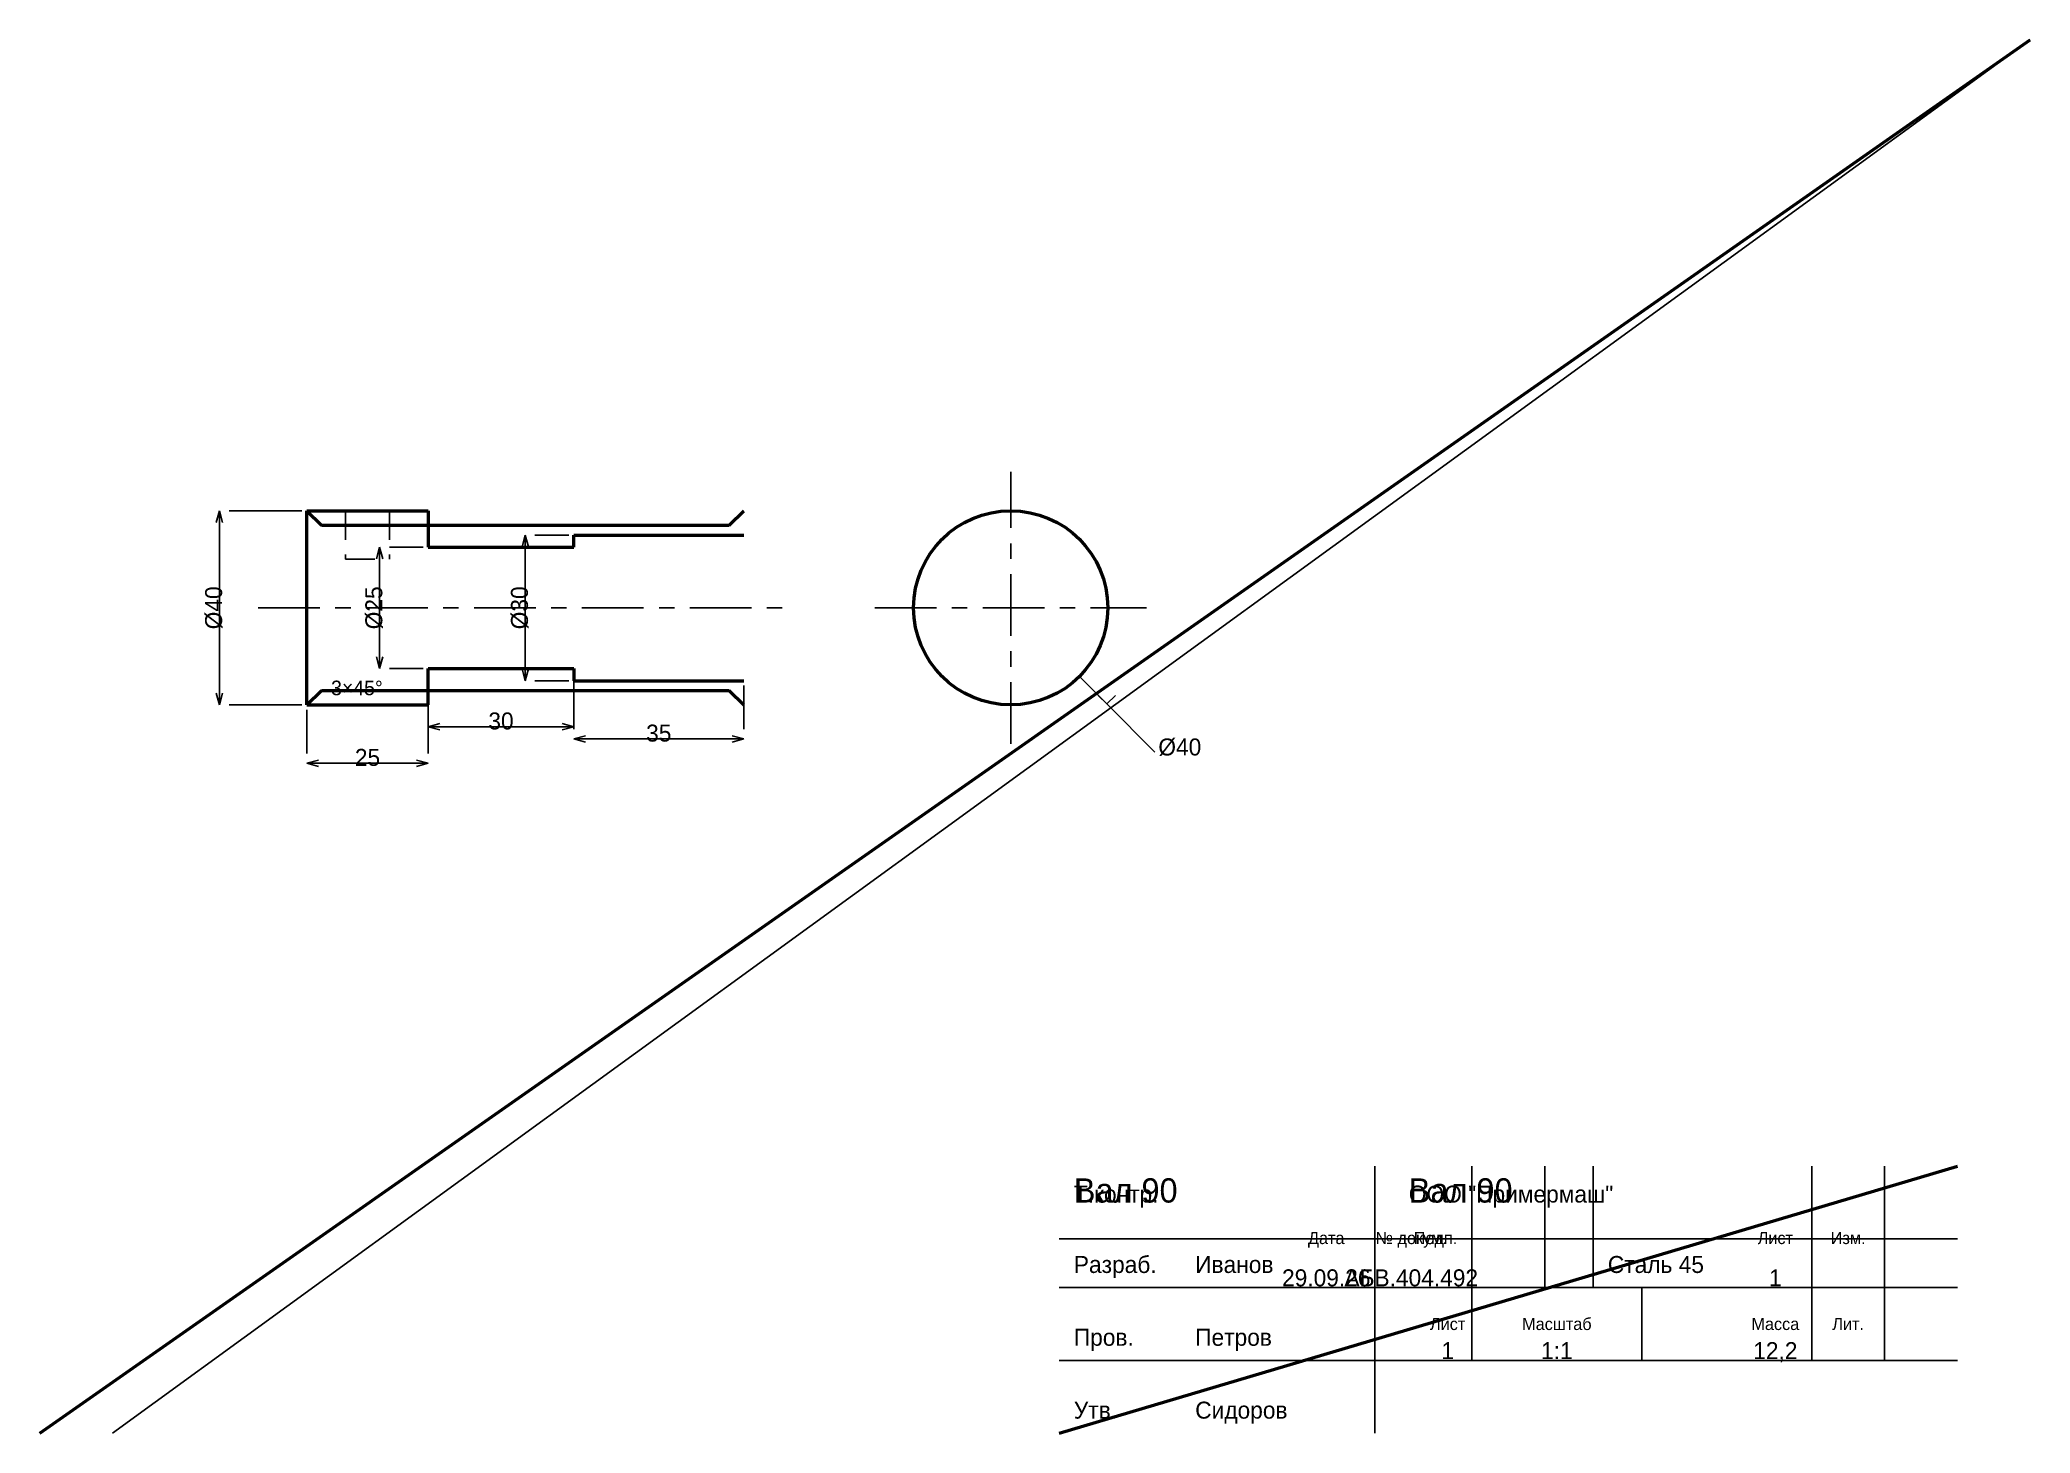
# Model space of a CAD drawing. Header units: millimetres. Extents: x 5 to 415, y 5 to 292.
import ezdxf
from ezdxf.enums import TextEntityAlignment as Align

# ---------------------------------------------------------------- set-up
doc = ezdxf.new("R2010")
doc.units = ezdxf.units.MM
doc.linetypes.add('CENTER', pattern=[22.225, 12.7, -3.175, 3.175, -3.175])
doc.linetypes.add('DASHED', pattern=[9, 6, -3])
for name, color, linetype, lineweight in [('AXIS', 7, 'CENTER', 25), ('DIMS', 7, 'CONTINUOUS', 25), ('MAIN', 7, 'CONTINUOUS', 50), ('TEXT', 7, 'CONTINUOUS', 25), ('THIN', 7, 'CONTINUOUS', 25)]:
    doc.layers.add(name, color=color, linetype=linetype, lineweight=lineweight)

msp = doc.modelspace()

# ---------------------------------------------------------------- linework, layer by layer
at = {"layer": 'AXIS', "linetype": 'CENTER', "lineweight": 25}
for p, q in [((205, 147), (205, 203)), ((50, 175), (160, 175)), ((177, 175), (233, 175))]:
    msp.add_line(p, q, dxfattribs=at)
at = {"layer": 'DIMS', "linetype": 'CONTINUOUS', "lineweight": 25}
for p, q in [((42, 195), (41.353, 192.585)), ((42, 155), (42, 195)), ((42, 195), (42.647, 192.585)), ((59, 195), (44, 195)), ((105, 190), (104.353, 187.585)), ((105, 160), (105, 190)), ((105, 190), (105.647, 187.585)), ((114, 190), (107, 190)), ((75, 187.5), (74.353, 185.085)), ((75, 162.5), (75, 187.5)), ((75, 187.5), (75.647, 185.085)), ((84, 187.5), (77, 187.5)), ((75, 162.5), (74.353, 164.915)), ((75, 162.5), (75.647, 164.915)), ((84, 162.5), (77, 162.5)), ((85, 161.5), (85, 152.5)), ((105, 160), (104.353, 162.415)), ((105, 160), (105.647, 162.415)), ((114, 160), (107, 160)), ((115, 161.5), (115, 152.5)), ((219.142, 160.858), (224.799, 155.201)), ((42, 155), (41.353, 157.415)), ((42, 155), (42.647, 157.415)), ((115, 159), (115, 150)), ((150, 159), (150, 150)), ((224.799, 155.201), (223.031, 156.969)), ((224.799, 155.201), (226.567, 156.969)), ((59, 155), (44, 155)), ((60, 154), (60, 145)), ((85, 154), (85, 145)), ((224.799, 155.201), (234.698, 145.302)), ((85, 150.5), (87.415, 151.147)), ((85, 150.5), (115, 150.5)), ((85, 150.5), (87.415, 149.853)), ((115, 150.5), (112.585, 151.147)), ((115, 150.5), (112.585, 149.853)), ((115, 148), (117.415, 148.647)), ((115, 148), (150, 148)), ((115, 148), (117.415, 147.353)), ((150, 148), (147.585, 148.647)), ((150, 148), (147.585, 147.353)), ((60, 143), (62.415, 143.647)), ((85, 143), (82.585, 143.647)), ((60, 143), (85, 143)), ((60, 143), (62.415, 142.353)), ((85, 143), (82.585, 142.353))]:
    msp.add_line(p, q, dxfattribs=at)
at = {"layer": 'MAIN', "linetype": 'CONTINUOUS', "lineweight": 50}
for p, q in [((5, 5), (415, 292)), ((60, 195), (85, 195)), ((60, 195), (63, 192)), ((60, 155), (60, 195)), ((85, 195), (85, 187.5)), ((147, 192), (150, 195)), ((63, 192), (147, 192)), ((115, 190), (150, 190)), ((115, 187.5), (115, 190)), ((85, 187.5), (115, 187.5)), ((85, 162.5), (115, 162.5)), ((85, 155), (85, 162.5)), ((115, 162.5), (115, 160)), ((115, 160), (150, 160)), ((60, 155), (63, 158)), ((63, 158), (147, 158)), ((147, 158), (150, 155)), ((60, 155), (85, 155)), ((215, 5), (400, 60))]:
    msp.add_line(p, q, dxfattribs=at)
msp.add_circle((205, 175), 20, dxfattribs=at)
at = {"layer": 'THIN', "linetype": 'CONTINUOUS', "lineweight": 25}
for p, q in [((20, 5), (415, 292)), ((280, 5), (280, 60)), ((300, 35), (300, 60)), ((315, 35), (315, 60)), ((325, 35), (325, 60)), ((370, 35), (370, 60)), ((385, 35), (385, 60)), ((215, 45), (400, 45)), ((215, 35), (400, 35)), ((300, 20), (300, 35)), ((335, 20), (335, 35)), ((370, 20), (370, 35)), ((385, 20), (385, 35)), ((215, 20), (400, 20))]:
    msp.add_line(p, q, dxfattribs=at)
at = {"layer": 'THIN', "linetype": 'DASHED', "lineweight": 25}
for p, q in [((68, 195), (77, 195)), ((68, 195), (68, 185)), ((77, 195), (77, 185)), ((68, 185), (77, 185))]:
    msp.add_line(p, q, dxfattribs=at)

# ---------------------------------------------------------------- texts
at = {"layer": 'DIMS', "linetype": 'CONTINUOUS', "lineweight": 25}
for s, p in [('%%c40', (40.8, 175)), ('%%c25', (73.8, 175)), ('%%c30', (103.8, 175))]:
    msp.add_text(s, height=3.5, rotation=90, dxfattribs=at).set_placement(p, align=Align.MIDDLE_CENTER)
for s, height, p in [('3×45%%d', 3, (65, 157)), ('%%c40', 3.5, (235.406, 144.594))]:
    msp.add_text(s, height=height, dxfattribs=at).set_placement(p)
for s, p in [('30', (100, 151.7)), ('35', (132.5, 149.2)), ('25', (72.5, 144.2))]:
    msp.add_text(s, height=3.5, dxfattribs=at).set_placement(p, align=Align.MIDDLE_CENTER)
at = {"layer": 'TEXT', "linetype": 'CONTINUOUS', "lineweight": 25}
for s, height, p in [('Вал 90', 5, (218, 52.5)), ('Вал 90', 5, (287, 52.5)), ('Т.контр.', 3.5, (218, 52.5)), ('ООО "Примермаш"', 3.5, (287, 52.5)), ('Разраб.', 3.5, (218, 38)), ('Иванов', 3.5, (243, 38)), ('Сталь 45', 3.5, (328, 38)), ('Пров.', 3.5, (218, 23)), ('Петров', 3.5, (243, 23)), ('Утв.', 3.5, (218, 8)), ('Сидоров', 3.5, (243, 8))]:
    msp.add_text(s, height=height, dxfattribs=at).set_placement(p)
for s, height, p in [('Дата', 2.5, (270, 45.2)), ('№ докум.', 2.5, (287.5, 45.2)), ('Подп.', 2.5, (292.5, 45.2)), ('Лист', 2.5, (362.5, 45.2)), ('Изм.', 2.5, (377.5, 45.2)), ('29.09.26', 3.5, (270, 37)), ('АБВ.404.492', 3.5, (287.5, 37)), ('1', 3.5, (362.5, 37)), ('Лист', 2.5, (295, 27.5)), ('Масштаб', 2.5, (317.5, 27.5)), ('Масса', 2.5, (362.5, 27.5)), ('Лит.', 2.5, (377.5, 27.5)), ('1', 3.5, (295, 22)), ('1:1', 3.5, (317.5, 22)), ('12,2', 3.5, (362.5, 22))]:
    msp.add_text(s, height=height, dxfattribs=at).set_placement(p, align=Align.MIDDLE_CENTER)

doc.saveas('drawing.dxf')
